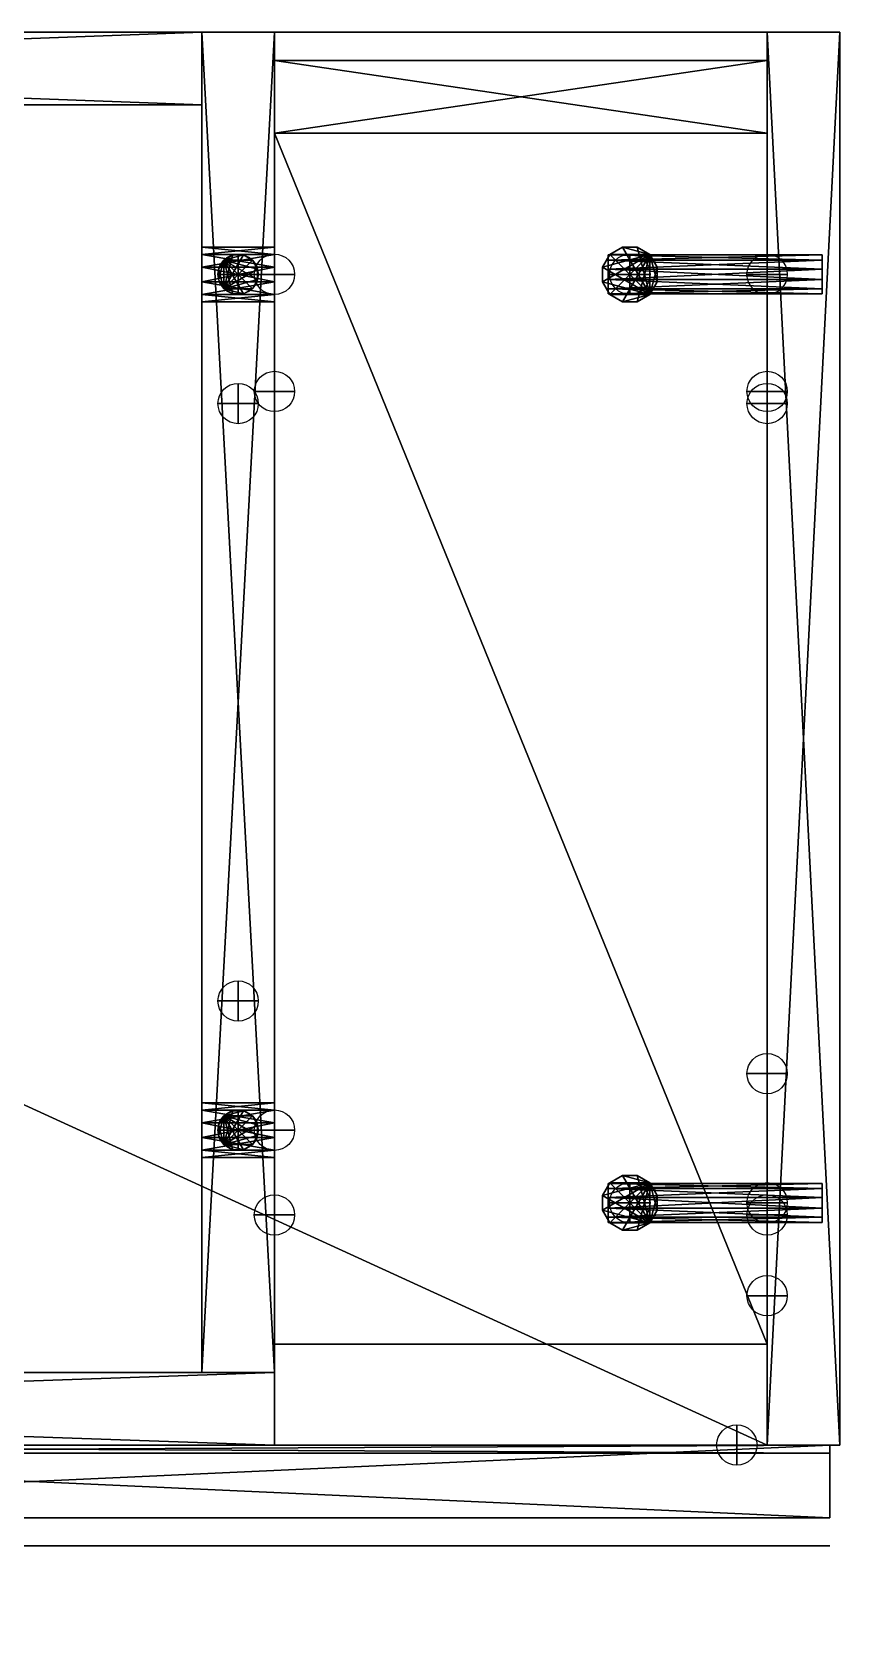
# Model space of a CAD drawing. Header units: centimetres. Extents: x 0 to 80, y -39.8 to 0.
# Drawn here: x 60 to 80, y -39.85 to 0 of the extents above; entities that cross this region are included whole.
import ezdxf

# ---------------------------------------------------------------- set-up
doc = ezdxf.new("R2010")
doc.units = ezdxf.units.CM
doc.header["$MEASUREMENT"] = 0
for name, color, linetype in [('CAB_DOOR_OPENING_SYM', 7, 'Continuous'), ('CAB_DOORS', 31, 'Continuous'), ('CONNCIRCLE', 7, 'Continuous'), ('CONNECTORS', 7, 'Continuous'), ('HANDLES_AND_KNOBS', 253, 'Continuous'), ('HITBOX', 7, 'Continuous'), ('MINIFKS', 6, 'Continuous'), ('PANELS_SIDE', 40, 'Continuous'), ('PANELS_WALL', 6, 'Continuous'), ('SHELVES', 32, 'Continuous')]:
    doc.layers.add(name, color=color, linetype=linetype)

# ---------------------------------------------------------------- blocks, each defined once
blk = doc.blocks.new('KA--RDUZ_____0395X0895$1')
at = {"layer": 'CAB_DOORS'}
mesh = blk.add_polyface(dxfattribs=at)
corners = [(-19.75, -1.8), (-19.75, -1.8, 89.5), (-19.75, 0), (-19.75, 0, 89.5), (19.75, -1.8, 89.5), (19.75, 0, 89.5), (19.75, -1.8), (19.75, 0)]
mesh.append_faces([[corners[k] for k in face] for face in [(2, 1, 3), (3, 4, 5), (5, 6, 7), (7, 0, 2), (1, 6, 4), (5, 2, 3)]], dxfattribs={"vtx0": -1})
mesh.append_faces([[corners[k] for k in face] for face in [(0, 1, 2), (1, 4, 3), (4, 6, 5), (6, 0, 7), (0, 6, 1), (7, 2, 5)]], dxfattribs={"vtx1": -1})
at = {"layer": 'HITBOX'}
mesh = blk.add_polyface(dxfattribs=at)
corners = [(-19.75, -0.2), (-19.75, -0.2, 89.5), (-19.75, 0), (-19.75, 0, 89.5), (19.75, -0.2, 89.5), (19.75, 0, 89.5), (19.75, -0.2), (19.75, 0)]
mesh.append_faces([[corners[k] for k in face] for face in [(2, 1, 3), (3, 4, 5), (5, 6, 7), (7, 0, 2), (1, 6, 4), (5, 2, 3)]], dxfattribs={"vtx0": -1})
mesh.append_faces([[corners[k] for k in face] for face in [(0, 1, 2), (1, 4, 3), (4, 6, 5), (6, 0, 7), (0, 6, 1), (7, 2, 5)]], dxfattribs={"vtx1": -1})
blk = doc.blocks.new('HANDLES_AND_KNOBS_KULP1')
mesh = blk.add_polyface()
corners = [(-0.35, -3.85), (-0.35, -3.15), (0.35, -3.15), (0.35, -3.85), (-0.35, -3.85, 3.35), (-0.35, -3.15, 2.65), (0.35, -3.15, 2.65), (0.35, -3.85, 3.35)]
mesh.append_faces([[corners[k] for k in face] for face in [(0, 1, 2, 3), (4, 5, 6, 7), (0, 1, 5, 4), (1, 2, 6, 5), (2, 3, 7, 6), (3, 0, 4, 7)]])
at = {"layer": 'HANDLES_AND_KNOBS'}
mesh = blk.add_polyface(dxfattribs=at)
corners = [(-0.35, 3.85), (-0.35, 3.15), (0.35, 3.15), (0.35, 3.85), (-0.35, 3.85, 3.35), (-0.35, 3.15, 2.65), (0.35, 3.15, 2.65), (0.35, 3.85, 3.35)]
mesh.append_faces([[corners[k] for k in face] for face in [(0, 1, 2, 3), (4, 5, 6, 7), (0, 1, 5, 4), (1, 2, 6, 5), (2, 3, 7, 6), (3, 0, 4, 7)]])
mesh = blk.add_polyface(dxfattribs=at)
corners = [(-0.35, -3.15, 2.65), (-0.35, 3.15, 2.65), (0.35, 3.15, 2.65), (0.35, -3.15, 2.65), (-0.35, -3.85, 3.35), (-0.35, 3.85, 3.35), (0.35, 3.85, 3.35), (0.35, -3.85, 3.35)]
mesh.append_faces([[corners[k] for k in face] for face in [(0, 1, 2, 3), (4, 5, 6, 7), (0, 1, 5, 4), (1, 2, 6, 5), (2, 3, 7, 6), (3, 0, 4, 7)]])
blk = doc.blocks.new('KAGDRDUZ_____0395X0895$1')
at = {"layer": 'CAB_DOOR_OPENING_SYM'}
for p, q in [((-19.75, -2.5), (19.75, -2.5, 44.75)), ((19.75, -2.5, 44.75), (-19.75, -2.5, 89.5))]:
    blk.add_line(p, q, dxfattribs=at)
at = {"layer": 'CAB_DOORS', "color": 0}
blk.add_blockref('KA--RDUZ_____0395X0895$1', (0, 0), dxfattribs=at)
at = {"layer": 'HANDLES_AND_KNOBS', "extrusion": (0, -1, 6.12303e-17)}
blk.add_blockref('HANDLES_AND_KNOBS_KULP1', (16.4, 6.85, 1.5), dxfattribs=at)
blk = doc.blocks.new('hinge_cup')
for centre in [(-0.496, 1.765), (-0.496, -2.049)]:
    blk.add_circle(centre, 0.15)
blk = doc.blocks.new('CONN_dwg-connectors-hinge_cup.dwg_3.141593_0.0000001.0000000.0000001.0000000.0000000.0000000.0000001.0000000.000000')
at = {"layer": 'CONNCIRCLE'}
blk.add_circle((0, 0), 0.5, dxfattribs=at)
at = {"layer": 'CONNCIRCLE', "extrusion": (1, 0, 0)}
blk.add_circle((0, 0), 0.5, dxfattribs=at)
at = {"layer": 'CONNCIRCLE', "extrusion": (0, 1, 0)}
blk.add_circle((0, 0), 0.5, dxfattribs=at)
at = {"layer": 'CAB_DOORS', "extrusion": (0, 1, 0), "rotation": 180.0000000000119}
blk.add_blockref('hinge_cup', (0, 0), dxfattribs=at)
mesh = blk.add_polyface()
corners = [(0, 0, 0.0001), (0, 0), (0, 0.0001, 0.0001), (0, 0.0001), (0.0001, 0, 0.0001), (0.0001, 0), (0.0001, 0.0001, 0.0001), (0.0001, 0.0001)]
mesh.append_faces([[corners[k] for k in face] for face in [(0, 0, 0, 0), (0, 0, 0, 0), (0, 0, 0, 0), (0, 0, 0, 0), (0, 0, 0, 0), (0, 0, 0, 0), (0, 0, 0, 0), (0, 0, 0, 0), (0, 0, 0, 0), (0, 0, 0, 0), (0, 0, 0, 0), (0, 0, 0, 0)]], dxfattribs={"vtx3": -1})
blk = doc.blocks.new('CONN_dwg-connectors-hinge_base.dwg_3.141593_-1.0000000.0000000.0000001.0000000.0000000.0000000.0000001.0000000.000000')
at = {"layer": 'CONNCIRCLE'}
blk.add_circle((0, 0), 0.5, dxfattribs=at)
at = {"layer": 'CONNCIRCLE', "extrusion": (1, 0, 0)}
blk.add_circle((0, 0), 0.5, dxfattribs=at)
at = {"layer": 'CONNCIRCLE', "extrusion": (0, 1, 0)}
blk.add_circle((0, 0), 0.5, dxfattribs=at)
mesh = blk.add_polyface()
corners = [(0, 0, 0.0001), (0, 0), (0, 0.0001, 0.0001), (0, 0.0001), (0.0001, 0, 0.0001), (0.0001, 0), (0.0001, 0.0001, 0.0001), (0.0001, 0.0001)]
mesh.append_faces([[corners[k] for k in face] for face in [(0, 0, 0, 0), (0, 0, 0, 0), (0, 0, 0, 0), (0, 0, 0, 0), (0, 0, 0, 0), (0, 0, 0, 0), (0, 0, 0, 0), (0, 0, 0, 0), (0, 0, 0, 0), (0, 0, 0, 0), (0, 0, 0, 0), (0, 0, 0, 0)]], dxfattribs={"vtx3": -1})
blk = doc.blocks.new('WFAN80(SB)90H_TOP_PANEL$2')
at = {"layer": 'SHELVES'}
mesh = blk.add_polyface(dxfattribs=at)
corners = [(0, -35), (0, -35, 1.8), (0, 0), (0, 0, 1.8), (76.4, 0), (76.4, 0, 1.8), (76.4, -35), (76.4, -35, 1.8)]
mesh.append_faces([[corners[k] for k in face] for face in [(2, 1, 3, 2), (4, 3, 5, 4), (6, 5, 7, 6), (0, 7, 1, 0), (2, 6, 0, 2)]], dxfattribs={"vtx0": -1})
mesh.append_faces([[corners[k] for k in face] for face in [(1, 7, 3, 1)]], dxfattribs={"vtx1": -1, "vtx3": -1})
mesh.append_faces([[corners[k] for k in face] for face in [(2, 0, 1, 2), (4, 2, 3, 4), (6, 4, 5, 6), (0, 6, 7, 0), (2, 4, 6, 2), (7, 5, 3, 7)]], dxfattribs={"vtx2": -1, "vtx3": -1})
blk = doc.blocks.new('WFAN80(SB)90H_BOTTOM_PANEL$3')
at = {"layer": 'SHELVES'}
mesh = blk.add_polyface(dxfattribs=at)
corners = [(0, -35), (0, -35, 1.8), (0, 0), (0, 0, 1.8), (76.4, 0), (76.4, 0, 1.8), (76.4, -35), (76.4, -35, 1.8)]
mesh.append_faces([[corners[k] for k in face] for face in [(2, 1, 3, 2), (4, 3, 5, 4), (6, 5, 7, 6), (0, 7, 1, 0), (2, 6, 0, 2)]], dxfattribs={"vtx0": -1})
mesh.append_faces([[corners[k] for k in face] for face in [(1, 7, 3, 1)]], dxfattribs={"vtx1": -1, "vtx3": -1})
mesh.append_faces([[corners[k] for k in face] for face in [(2, 0, 1, 2), (4, 2, 3, 4), (6, 4, 5, 6), (0, 6, 7, 0), (2, 4, 6, 2), (7, 5, 3, 7)]], dxfattribs={"vtx2": -1, "vtx3": -1})
blk = doc.blocks.new('WFAN80(SB)90H_FALSEFRONT$2')
at = {"layer": 'PANELS_WALL'}
mesh = blk.add_polyface(dxfattribs=at)
corners = [(0, 0), (0, -1.8), (0, 0, 86.4), (0, -1.8, 86.4), (52, 0, 86.4), (52, -1.8, 86.4), (52, 0), (52, -1.8)]
mesh.append_faces([[corners[k] for k in face] for face in [(2, 1, 3, 2), (4, 3, 5, 4), (6, 5, 7, 6), (0, 7, 1, 0), (2, 6, 0, 2)]], dxfattribs={"vtx0": -1})
mesh.append_faces([[corners[k] for k in face] for face in [(1, 7, 3, 1)]], dxfattribs={"vtx1": -1, "vtx3": -1})
mesh.append_faces([[corners[k] for k in face] for face in [(2, 0, 1, 2), (4, 2, 3, 4), (6, 4, 5, 6), (0, 6, 7, 0), (2, 4, 6, 2), (7, 5, 3, 7)]], dxfattribs={"vtx2": -1, "vtx3": -1})
blk = doc.blocks.new('WFAN80(SB)90H_DIVIDER$1')
at = {"layer": 'PANELS_SIDE'}
mesh = blk.add_polyface(dxfattribs=at)
corners = [(0, 0), (1.8, 0), (0, 0, 86.4), (1.8, 0, 86.4), (0, -33.2, 86.4), (1.8, -33.2, 86.4), (0, -33.2), (1.8, -33.2)]
mesh.append_faces([[corners[k] for k in face] for face in [(3, 7, 1, 3)]], dxfattribs={"vtx0": -1})
mesh.append_faces([[corners[k] for k in face] for face in [(3, 1, 2, 3), (5, 3, 4, 5), (7, 5, 6, 7), (1, 7, 0, 1), (0, 6, 2, 0)]], dxfattribs={"vtx1": -1, "vtx3": -1})
mesh.append_faces([[corners[k] for k in face] for face in [(1, 0, 2, 1), (3, 2, 4, 3), (5, 4, 6, 5), (7, 6, 0, 7), (6, 4, 2, 6), (3, 5, 7, 3)]], dxfattribs={"vtx2": -1, "vtx3": -1})
blk = doc.blocks.new('Mnfks_ML')
at = {"layer": 'MINIFKS'}
mesh = blk.add_polyface(dxfattribs=at)
corners = [(0.129, -0.483, 1.36), (0.129, -0.483, -3.94), (0.354, -0.354, 1.36), (0.354, -0.354, -3.94), (0.483, -0.129, 1.36), (0.483, -0.129, -3.94), (0.483, 0.129, 1.36), (0.483, 0.129, -3.94), (0.354, 0.354, 1.36), (0.354, 0.354, -3.94), (0.129, 0.483, 1.36), (0.129, 0.483, -3.94), (-0.129, 0.483, 1.36), (-0.129, 0.483, -3.94), (-0.354, 0.354, 1.36), (-0.354, 0.354, -3.94), (-0.483, 0.129, 1.36), (-0.483, 0.129, -3.94), (-0.483, -0.129, 1.36), (-0.483, -0.129, -3.94), (-0.354, -0.354, 1.36), (-0.354, -0.354, -3.94), (-0.129, -0.483, 1.36), (-0.129, -0.483, -3.94)]
mesh.append_faces([[corners[k] for k in face] for face in [(2, 1, 3, 2), (4, 3, 5, 4), (6, 5, 7, 6), (8, 7, 9, 8), (10, 9, 11, 10), (12, 11, 13, 12), (14, 13, 15, 14), (16, 15, 17, 16), (18, 17, 19, 18), (20, 19, 21, 20), (22, 21, 23, 22), (0, 23, 1, 0), (14, 10, 12, 14)]], dxfattribs={"vtx0": -1})
mesh.append_faces([[corners[k] for k in face] for face in [(14, 0, 2, 14), (14, 2, 4, 14), (14, 4, 6, 14), (14, 6, 8, 14), (14, 8, 10, 14), (14, 18, 20, 14), (14, 20, 22, 14), (14, 22, 0, 14)]], dxfattribs={"vtx0": -1, "vtx2": -1})
mesh.append_faces([[corners[k] for k in face] for face in [(3, 1, 15, 3), (5, 3, 15, 5), (7, 5, 15, 7), (9, 7, 15, 9), (11, 9, 15, 11), (21, 19, 15, 21), (23, 21, 15, 23), (1, 23, 15, 1)]], dxfattribs={"vtx1": -1, "vtx2": -1, "vtx3": -1})
mesh.append_faces([[corners[k] for k in face] for face in [(13, 11, 15, 13)]], dxfattribs={"vtx1": -1, "vtx3": -1})
mesh.append_faces([[corners[k] for k in face] for face in [(2, 0, 1, 2), (4, 2, 3, 4), (6, 4, 5, 6), (8, 6, 7, 8), (10, 8, 9, 10), (12, 10, 11, 12), (14, 12, 13, 14), (16, 14, 15, 16), (18, 16, 17, 18), (20, 18, 19, 20), (22, 20, 21, 22), (0, 22, 23, 0), (14, 16, 18, 14), (19, 17, 15, 19)]], dxfattribs={"vtx2": -1, "vtx3": -1})
blk = doc.blocks.new('CONN_dwg-nwconnector-Mnfks_ML.dwg_0.000000_0.0000000.0000001.0000001.0000000.0000000.0000000.0000001.0000000.000000')
at = {"layer": 'CONNCIRCLE'}
blk.add_circle((0, 0), 0.5, dxfattribs=at)
at = {"layer": 'CONNCIRCLE', "extrusion": (1, 0, 0)}
blk.add_circle((0, 0), 0.5, dxfattribs=at)
at = {"layer": 'CONNCIRCLE', "extrusion": (0, 1, 0)}
blk.add_circle((0, 0), 0.5, dxfattribs=at)
at = {"layer": 'PANELS_SIDE'}
blk.add_blockref('Mnfks_ML', (0, 0), dxfattribs=at)
mesh = blk.add_polyface()
corners = [(0, 0, 0.0001), (0, 0), (0, 0.0001, 0.0001), (0, 0.0001), (0.0001, 0, 0.0001), (0.0001, 0), (0.0001, 0.0001, 0.0001), (0.0001, 0.0001)]
mesh.append_faces([[corners[k] for k in face] for face in [(0, 0, 0, 0), (0, 0, 0, 0), (0, 0, 0, 0), (0, 0, 0, 0), (0, 0, 0, 0), (0, 0, 0, 0), (0, 0, 0, 0), (0, 0, 0, 0), (0, 0, 0, 0), (0, 0, 0, 0), (0, 0, 0, 0), (0, 0, 0, 0)]], dxfattribs={"vtx3": -1})
blk = doc.blocks.new('Mnfks_VIDA')
at = {"layer": 'MINIFKS'}
mesh = blk.add_polyface(dxfattribs=at)
corners = [(0.181, -0.676), (0.181, -0.676, -1.8), (0.495, -0.495), (0.495, -0.495, -1.8), (0.676, -0.181), (0.676, -0.181, -1.8), (0.676, 0.181), (0.676, 0.181, -1.8), (0.495, 0.495), (0.495, 0.495, -1.8), (0.181, 0.676), (0.181, 0.676, -1.8), (-0.181, 0.676), (-0.181, 0.676, -1.8), (-0.495, 0.495), (-0.495, 0.495, -1.8), (-0.676, 0.181), (-0.676, 0.181, -1.8), (-0.676, -0.181), (-0.676, -0.181, -1.8), (-0.495, -0.495), (-0.495, -0.495, -1.8), (-0.181, -0.676), (-0.181, -0.676, -1.8)]
mesh.append_faces([[corners[k] for k in face] for face in [(2, 1, 3, 2), (4, 3, 5, 4), (6, 5, 7, 6), (8, 7, 9, 8), (10, 9, 11, 10), (12, 11, 13, 12), (14, 13, 15, 14), (16, 15, 17, 16), (18, 17, 19, 18), (20, 19, 21, 20), (22, 21, 23, 22), (0, 23, 1, 0), (8, 4, 6, 8)]], dxfattribs={"vtx0": -1})
mesh.append_faces([[corners[k] for k in face] for face in [(8, 0, 2, 8), (8, 2, 4, 8), (8, 12, 14, 8), (8, 14, 16, 8), (8, 16, 18, 8), (8, 18, 20, 8), (8, 20, 22, 8), (8, 22, 0, 8)]], dxfattribs={"vtx0": -1, "vtx2": -1})
mesh.append_faces([[corners[k] for k in face] for face in [(3, 1, 9, 3), (5, 3, 9, 5), (15, 13, 9, 15), (17, 15, 9, 17), (19, 17, 9, 19), (21, 19, 9, 21), (23, 21, 9, 23), (1, 23, 9, 1)]], dxfattribs={"vtx1": -1, "vtx2": -1, "vtx3": -1})
mesh.append_faces([[corners[k] for k in face] for face in [(7, 5, 9, 7)]], dxfattribs={"vtx1": -1, "vtx3": -1})
mesh.append_faces([[corners[k] for k in face] for face in [(2, 0, 1, 2), (4, 2, 3, 4), (6, 4, 5, 6), (8, 6, 7, 8), (10, 8, 9, 10), (12, 10, 11, 12), (14, 12, 13, 14), (16, 14, 15, 16), (18, 16, 17, 18), (20, 18, 19, 20), (22, 20, 21, 22), (0, 22, 23, 0), (8, 10, 12, 8), (13, 11, 9, 13)]], dxfattribs={"vtx2": -1, "vtx3": -1})
blk = doc.blocks.new('CONN_dwg-nwconnector-Mnfks_VIDA.dwg_0.000000_0.0000000.0000001.0000000.0000000.0000001.0000000.000000-1.0000000.000000')
at = {"layer": 'CONNCIRCLE'}
blk.add_circle((0, 0), 0.5, dxfattribs=at)
at = {"layer": 'CONNCIRCLE', "extrusion": (1, 0, 0)}
blk.add_circle((0, 0), 0.5, dxfattribs=at)
at = {"layer": 'CONNCIRCLE', "extrusion": (0, 1, 0)}
blk.add_circle((0, 0), 0.5, dxfattribs=at)
at = {"layer": 'PANELS_SIDE', "extrusion": (1, 0, 0), "rotation": 90}
blk.add_blockref('Mnfks_VIDA', (0, 0), dxfattribs=at)
mesh = blk.add_polyface()
corners = [(0, 0, 0.0001), (0, 0), (0, 0.0001, 0.0001), (0, 0.0001), (0.0001, 0, 0.0001), (0.0001, 0), (0.0001, 0.0001, 0.0001), (0.0001, 0.0001)]
mesh.append_faces([[corners[k] for k in face] for face in [(0, 0, 0, 0), (0, 0, 0, 0), (0, 0, 0, 0), (0, 0, 0, 0), (0, 0, 0, 0), (0, 0, 0, 0), (0, 0, 0, 0), (0, 0, 0, 0), (0, 0, 0, 0), (0, 0, 0, 0), (0, 0, 0, 0), (0, 0, 0, 0)]], dxfattribs={"vtx3": -1})
blk = doc.blocks.new('CONN_dwg-nwconnector-Kavela.dwg_0.000000_0.0000000.0000001.0000001.0000000.0000000.0000000.0000001.0000000.000000')
at = {"layer": 'CONNCIRCLE'}
blk.add_circle((0, 0), 0.5, dxfattribs=at)
at = {"layer": 'CONNCIRCLE', "extrusion": (1, 0, 0)}
blk.add_circle((0, 0), 0.5, dxfattribs=at)
at = {"layer": 'CONNCIRCLE', "extrusion": (0, 1, 0)}
blk.add_circle((0, 0), 0.5, dxfattribs=at)
mesh = blk.add_polyface()
corners = [(0, 0, 0.0001), (0, 0), (0, 0.0001, 0.0001), (0, 0.0001), (0.0001, 0, 0.0001), (0.0001, 0), (0.0001, 0.0001, 0.0001), (0.0001, 0.0001)]
mesh.append_faces([[corners[k] for k in face] for face in [(0, 0, 0, 0), (0, 0, 0, 0), (0, 0, 0, 0), (0, 0, 0, 0), (0, 0, 0, 0), (0, 0, 0, 0), (0, 0, 0, 0), (0, 0, 0, 0), (0, 0, 0, 0), (0, 0, 0, 0), (0, 0, 0, 0), (0, 0, 0, 0)]], dxfattribs={"vtx3": -1})
blk = doc.blocks.new('CONN_dwg-nwconnector-Mnfks_ML.dwg_0.000000_0.0000000.0000001.0000001.0000000.0000000.0000000.000000-1.000000-0.000000')
at = {"layer": 'CONNCIRCLE'}
blk.add_circle((0, 0), 0.5, dxfattribs=at)
at = {"layer": 'CONNCIRCLE', "extrusion": (1, 0, 0)}
blk.add_circle((0, 0), 0.5, dxfattribs=at)
at = {"layer": 'CONNCIRCLE', "extrusion": (0, 1, 0)}
blk.add_circle((0, 0), 0.5, dxfattribs=at)
at = {"layer": 'PANELS_SIDE', "extrusion": (0, 1.13057e-16, -1), "rotation": 180}
blk.add_blockref('Mnfks_ML', (0, 0), dxfattribs=at)
mesh = blk.add_polyface()
corners = [(0, 0, 0.0001), (0, 0), (0, 0.0001, 0.0001), (0, 0.0001), (0.0001, 0, 0.0001), (0.0001, 0), (0.0001, 0.0001, 0.0001), (0.0001, 0.0001)]
mesh.append_faces([[corners[k] for k in face] for face in [(0, 0, 0, 0), (0, 0, 0, 0), (0, 0, 0, 0), (0, 0, 0, 0), (0, 0, 0, 0), (0, 0, 0, 0), (0, 0, 0, 0), (0, 0, 0, 0), (0, 0, 0, 0), (0, 0, 0, 0), (0, 0, 0, 0), (0, 0, 0, 0)]], dxfattribs={"vtx3": -1})
blk = doc.blocks.new('CONN_dwg-nwconnector-Mnfks_VIDA.dwg_0.000000_0.0000000.0000001.0000000.0000000.000000-1.0000000.0000001.0000000.000000')
at = {"layer": 'CONNCIRCLE'}
blk.add_circle((0, 0), 0.5, dxfattribs=at)
at = {"layer": 'CONNCIRCLE', "extrusion": (1, 0, 0)}
blk.add_circle((0, 0), 0.5, dxfattribs=at)
at = {"layer": 'CONNCIRCLE', "extrusion": (0, 1, 0)}
blk.add_circle((0, 0), 0.5, dxfattribs=at)
at = {"layer": 'PANELS_SIDE', "extrusion": (1, 0, 0), "rotation": 270}
blk.add_blockref('Mnfks_VIDA', (0, 0), dxfattribs=at)
mesh = blk.add_polyface()
corners = [(0, 0, 0.0001), (0, 0), (0, 0.0001, 0.0001), (0, 0.0001), (0.0001, 0, 0.0001), (0.0001, 0), (0.0001, 0.0001, 0.0001), (0.0001, 0.0001)]
mesh.append_faces([[corners[k] for k in face] for face in [(0, 0, 0, 0), (0, 0, 0, 0), (0, 0, 0, 0), (0, 0, 0, 0), (0, 0, 0, 0), (0, 0, 0, 0), (0, 0, 0, 0), (0, 0, 0, 0), (0, 0, 0, 0), (0, 0, 0, 0), (0, 0, 0, 0), (0, 0, 0, 0)]], dxfattribs={"vtx3": -1})
blk = doc.blocks.new('CONN_dwg-nwconnector-Kavela.dwg_0.000000_0.0000000.0000001.0000001.0000000.0000000.0000000.000000-1.000000-0.000000')
at = {"layer": 'CONNCIRCLE'}
blk.add_circle((0, 0), 0.5, dxfattribs=at)
at = {"layer": 'CONNCIRCLE', "extrusion": (1, 0, 0)}
blk.add_circle((0, 0), 0.5, dxfattribs=at)
at = {"layer": 'CONNCIRCLE', "extrusion": (0, 1, 0)}
blk.add_circle((0, 0), 0.5, dxfattribs=at)
mesh = blk.add_polyface()
corners = [(0, 0, 0.0001), (0, 0), (0, 0.0001, 0.0001), (0, 0.0001), (0.0001, 0, 0.0001), (0.0001, 0), (0.0001, 0.0001, 0.0001), (0.0001, 0.0001)]
mesh.append_faces([[corners[k] for k in face] for face in [(0, 0, 0, 0), (0, 0, 0, 0), (0, 0, 0, 0), (0, 0, 0, 0), (0, 0, 0, 0), (0, 0, 0, 0), (0, 0, 0, 0), (0, 0, 0, 0), (0, 0, 0, 0), (0, 0, 0, 0), (0, 0, 0, 0), (0, 0, 0, 0)]], dxfattribs={"vtx3": -1})
blk = doc.blocks.new('WFAN80(SB)90H_BACKPANEL$1')
at = {"layer": 'PANELS_WALL'}
mesh = blk.add_polyface(dxfattribs=at)
corners = [(0, 0), (0, -1.8), (0, 0, 86.4), (0, -1.8, 86.4), (12.2, 0, 86.4), (12.2, -1.8, 86.4), (12.2, 0), (12.2, -1.8)]
mesh.append_faces([[corners[k] for k in face] for face in [(2, 1, 3, 2), (4, 3, 5, 4), (6, 5, 7, 6), (0, 7, 1, 0), (2, 6, 0, 2)]], dxfattribs={"vtx0": -1})
mesh.append_faces([[corners[k] for k in face] for face in [(1, 7, 3, 1)]], dxfattribs={"vtx1": -1, "vtx3": -1})
mesh.append_faces([[corners[k] for k in face] for face in [(2, 0, 1, 2), (4, 2, 3, 4), (6, 4, 5, 6), (0, 6, 7, 0), (2, 4, 6, 2), (7, 5, 3, 7)]], dxfattribs={"vtx2": -1, "vtx3": -1})
blk = doc.blocks.new('WFAN80(SB)90H_ADJUSTABLE_SHELF$8')
at = {"layer": 'SHELVES'}
mesh = blk.add_polyface(dxfattribs=at)
corners = [(0, -30), (0, -30, 1.8), (0, 0), (0, 0, 1.8), (12.2, 0), (12.2, 0, 1.8), (12.2, -30), (12.2, -30, 1.8)]
mesh.append_faces([[corners[k] for k in face] for face in [(2, 1, 3, 2), (4, 3, 5, 4), (6, 5, 7, 6), (0, 7, 1, 0), (2, 6, 0, 2)]], dxfattribs={"vtx0": -1})
mesh.append_faces([[corners[k] for k in face] for face in [(1, 7, 3, 1)]], dxfattribs={"vtx1": -1, "vtx3": -1})
mesh.append_faces([[corners[k] for k in face] for face in [(2, 0, 1, 2), (4, 2, 3, 4), (6, 4, 5, 6), (0, 6, 7, 0), (2, 4, 6, 2), (7, 5, 3, 7)]], dxfattribs={"vtx2": -1, "vtx3": -1})
blk = doc.blocks.new('CONN_dwg-nwconnector-HrafD.dwg_0.000000_0.0000000.0000001.0000000.0000000.000000-1.0000000.000000-1.0000000.000000')
at = {"layer": 'CONNCIRCLE'}
blk.add_circle((0, 0), 0.5, dxfattribs=at)
at = {"layer": 'CONNCIRCLE', "extrusion": (1, 0, 0)}
blk.add_circle((0, 0), 0.5, dxfattribs=at)
at = {"layer": 'CONNCIRCLE', "extrusion": (0, 1, 0)}
blk.add_circle((0, 0), 0.5, dxfattribs=at)
mesh = blk.add_polyface()
corners = [(0, 0, 0.0001), (0, 0), (0, 0.0001, 0.0001), (0, 0.0001), (0.0001, 0, 0.0001), (0.0001, 0), (0.0001, 0.0001, 0.0001), (0.0001, 0.0001)]
mesh.append_faces([[corners[k] for k in face] for face in [(0, 0, 0, 0), (0, 0, 0, 0), (0, 0, 0, 0), (0, 0, 0, 0), (0, 0, 0, 0), (0, 0, 0, 0), (0, 0, 0, 0), (0, 0, 0, 0), (0, 0, 0, 0), (0, 0, 0, 0), (0, 0, 0, 0), (0, 0, 0, 0)]], dxfattribs={"vtx3": -1})
blk = doc.blocks.new('WFAN80(SB)90H_ADJUSTABLE_SHELF$12')
at = {"layer": 'SHELVES'}
mesh = blk.add_polyface(dxfattribs=at)
corners = [(0, -30), (0, -30, 1.8), (0, 0), (0, 0, 1.8), (12.2, 0), (12.2, 0, 1.8), (12.2, -30), (12.2, -30, 1.8)]
mesh.append_faces([[corners[k] for k in face] for face in [(2, 1, 3, 2), (4, 3, 5, 4), (6, 5, 7, 6), (0, 7, 1, 0), (2, 6, 0, 2)]], dxfattribs={"vtx0": -1})
mesh.append_faces([[corners[k] for k in face] for face in [(1, 7, 3, 1)]], dxfattribs={"vtx1": -1, "vtx3": -1})
mesh.append_faces([[corners[k] for k in face] for face in [(2, 0, 1, 2), (4, 2, 3, 4), (6, 4, 5, 6), (0, 6, 7, 0), (2, 4, 6, 2), (7, 5, 3, 7)]], dxfattribs={"vtx2": -1, "vtx3": -1})
blk = doc.blocks.new('WFAN80(SB)90H_ADJUSTABLE_SHELF$7')
at = {"layer": 'SHELVES'}
mesh = blk.add_polyface(dxfattribs=at)
corners = [(0, -30), (0, -30, 1.8), (0, 0), (0, 0, 1.8), (12.2, 0), (12.2, 0, 1.8), (12.2, -30), (12.2, -30, 1.8)]
mesh.append_faces([[corners[k] for k in face] for face in [(2, 1, 3, 2), (4, 3, 5, 4), (6, 5, 7, 6), (0, 7, 1, 0), (2, 6, 0, 2)]], dxfattribs={"vtx0": -1})
mesh.append_faces([[corners[k] for k in face] for face in [(1, 7, 3, 1)]], dxfattribs={"vtx1": -1, "vtx3": -1})
mesh.append_faces([[corners[k] for k in face] for face in [(2, 0, 1, 2), (4, 2, 3, 4), (6, 4, 5, 6), (0, 6, 7, 0), (2, 4, 6, 2), (7, 5, 3, 7)]], dxfattribs={"vtx2": -1, "vtx3": -1})
blk = doc.blocks.new('WFAN80(SB)90H_RIGHT_PANEL$2')
at = {"layer": 'PANELS_SIDE'}
mesh = blk.add_polyface(dxfattribs=at)
corners = [(0, 0), (1.8, 0), (0, 0, 90), (1.8, 0, 90), (0, -35, 90), (1.8, -35, 90), (0, -35), (1.8, -35)]
mesh.append_faces([[corners[k] for k in face] for face in [(3, 7, 1, 3)]], dxfattribs={"vtx0": -1})
mesh.append_faces([[corners[k] for k in face] for face in [(3, 1, 2, 3), (5, 3, 4, 5), (7, 5, 6, 7), (1, 7, 0, 1), (0, 6, 2, 0)]], dxfattribs={"vtx1": -1, "vtx3": -1})
mesh.append_faces([[corners[k] for k in face] for face in [(1, 0, 2, 1), (3, 2, 4, 3), (5, 4, 6, 5), (7, 6, 0, 7), (6, 4, 2, 6), (3, 5, 7, 3)]], dxfattribs={"vtx2": -1, "vtx3": -1})
blk = doc.blocks.new('CONN_dwg-nwconnector-Mnfks_ML.dwg_0.000000_0.0000000.0000001.0000000.0000000.000000-1.0000000.0000001.0000000.000000')
at = {"layer": 'CONNCIRCLE'}
blk.add_circle((0, 0), 0.5, dxfattribs=at)
at = {"layer": 'CONNCIRCLE', "extrusion": (1, 0, 0)}
blk.add_circle((0, 0), 0.5, dxfattribs=at)
at = {"layer": 'CONNCIRCLE', "extrusion": (0, 1, 0)}
blk.add_circle((0, 0), 0.5, dxfattribs=at)
at = {"layer": 'PANELS_SIDE', "extrusion": (1, 0, 0), "rotation": 270}
blk.add_blockref('Mnfks_ML', (0, 0), dxfattribs=at)
mesh = blk.add_polyface()
corners = [(0, 0, 0.0001), (0, 0), (0, 0.0001, 0.0001), (0, 0.0001), (0.0001, 0, 0.0001), (0.0001, 0), (0.0001, 0.0001, 0.0001), (0.0001, 0.0001)]
mesh.append_faces([[corners[k] for k in face] for face in [(0, 0, 0, 0), (0, 0, 0, 0), (0, 0, 0, 0), (0, 0, 0, 0), (0, 0, 0, 0), (0, 0, 0, 0), (0, 0, 0, 0), (0, 0, 0, 0), (0, 0, 0, 0), (0, 0, 0, 0), (0, 0, 0, 0), (0, 0, 0, 0)]], dxfattribs={"vtx3": -1})
blk = doc.blocks.new('CONN_dwg-nwconnector-Mnfks_VIDA.dwg_0.000000_0.0000000.0000001.0000001.0000000.0000000.0000000.000000-1.0000000.000000')
at = {"layer": 'CONNCIRCLE'}
blk.add_circle((0, 0), 0.5, dxfattribs=at)
at = {"layer": 'CONNCIRCLE', "extrusion": (1, 0, 0)}
blk.add_circle((0, 0), 0.5, dxfattribs=at)
at = {"layer": 'CONNCIRCLE', "extrusion": (0, 1, 0)}
blk.add_circle((0, 0), 0.5, dxfattribs=at)
at = {"layer": 'PANELS_SIDE', "extrusion": (0, 0, -1), "rotation": 180}
blk.add_blockref('Mnfks_VIDA', (0, 0), dxfattribs=at)
mesh = blk.add_polyface()
corners = [(0, 0, 0.0001), (0, 0), (0, 0.0001, 0.0001), (0, 0.0001), (0.0001, 0, 0.0001), (0.0001, 0), (0.0001, 0.0001, 0.0001), (0.0001, 0.0001)]
mesh.append_faces([[corners[k] for k in face] for face in [(0, 0, 0, 0), (0, 0, 0, 0), (0, 0, 0, 0), (0, 0, 0, 0), (0, 0, 0, 0), (0, 0, 0, 0), (0, 0, 0, 0), (0, 0, 0, 0), (0, 0, 0, 0), (0, 0, 0, 0), (0, 0, 0, 0), (0, 0, 0, 0)]], dxfattribs={"vtx3": -1})
blk = doc.blocks.new('CONN_dwg-nwconnector-Kavela.dwg_0.000000_0.0000000.0000001.0000000.0000000.000000-1.0000000.0000001.0000000.000000')
at = {"layer": 'CONNCIRCLE'}
blk.add_circle((0, 0), 0.5, dxfattribs=at)
at = {"layer": 'CONNCIRCLE', "extrusion": (1, 0, 0)}
blk.add_circle((0, 0), 0.5, dxfattribs=at)
at = {"layer": 'CONNCIRCLE', "extrusion": (0, 1, 0)}
blk.add_circle((0, 0), 0.5, dxfattribs=at)
mesh = blk.add_polyface()
corners = [(0, 0, 0.0001), (0, 0), (0, 0.0001, 0.0001), (0, 0.0001), (0.0001, 0, 0.0001), (0.0001, 0), (0.0001, 0.0001, 0.0001), (0.0001, 0.0001)]
mesh.append_faces([[corners[k] for k in face] for face in [(0, 0, 0, 0), (0, 0, 0, 0), (0, 0, 0, 0), (0, 0, 0, 0), (0, 0, 0, 0), (0, 0, 0, 0), (0, 0, 0, 0), (0, 0, 0, 0), (0, 0, 0, 0), (0, 0, 0, 0), (0, 0, 0, 0), (0, 0, 0, 0)]], dxfattribs={"vtx3": -1})
blk = doc.blocks.new('CONN_dwg-nwconnector-Mnfks_ML.dwg_0.000000_0.0000000.0000001.0000000.0000000.0000001.0000000.000000-1.0000000.000000')
at = {"layer": 'CONNCIRCLE'}
blk.add_circle((0, 0), 0.5, dxfattribs=at)
at = {"layer": 'CONNCIRCLE', "extrusion": (1, 0, 0)}
blk.add_circle((0, 0), 0.5, dxfattribs=at)
at = {"layer": 'CONNCIRCLE', "extrusion": (0, 1, 0)}
blk.add_circle((0, 0), 0.5, dxfattribs=at)
at = {"layer": 'PANELS_SIDE', "extrusion": (1, 0, 0), "rotation": 90}
blk.add_blockref('Mnfks_ML', (0, 0), dxfattribs=at)
mesh = blk.add_polyface()
corners = [(0, 0, 0.0001), (0, 0), (0, 0.0001, 0.0001), (0, 0.0001), (0.0001, 0, 0.0001), (0.0001, 0), (0.0001, 0.0001, 0.0001), (0.0001, 0.0001)]
mesh.append_faces([[corners[k] for k in face] for face in [(0, 0, 0, 0), (0, 0, 0, 0), (0, 0, 0, 0), (0, 0, 0, 0), (0, 0, 0, 0), (0, 0, 0, 0), (0, 0, 0, 0), (0, 0, 0, 0), (0, 0, 0, 0), (0, 0, 0, 0), (0, 0, 0, 0), (0, 0, 0, 0)]], dxfattribs={"vtx3": -1})
blk = doc.blocks.new('CONN_dwg-nwconnector-Mnfks_VIDA.dwg_0.000000_0.0000000.0000001.0000001.0000000.0000000.0000000.0000001.0000000.000000')
at = {"layer": 'CONNCIRCLE'}
blk.add_circle((0, 0), 0.5, dxfattribs=at)
at = {"layer": 'CONNCIRCLE', "extrusion": (1, 0, 0)}
blk.add_circle((0, 0), 0.5, dxfattribs=at)
at = {"layer": 'CONNCIRCLE', "extrusion": (0, 1, 0)}
blk.add_circle((0, 0), 0.5, dxfattribs=at)
at = {"layer": 'PANELS_SIDE'}
blk.add_blockref('Mnfks_VIDA', (0, 0), dxfattribs=at)
mesh = blk.add_polyface()
corners = [(0, 0, 0.0001), (0, 0), (0, 0.0001, 0.0001), (0, 0.0001), (0.0001, 0, 0.0001), (0.0001, 0), (0.0001, 0.0001, 0.0001), (0.0001, 0.0001)]
mesh.append_faces([[corners[k] for k in face] for face in [(0, 0, 0, 0), (0, 0, 0, 0), (0, 0, 0, 0), (0, 0, 0, 0), (0, 0, 0, 0), (0, 0, 0, 0), (0, 0, 0, 0), (0, 0, 0, 0), (0, 0, 0, 0), (0, 0, 0, 0), (0, 0, 0, 0), (0, 0, 0, 0)]], dxfattribs={"vtx3": -1})
blk = doc.blocks.new('CONN_dwg-nwconnector-Kavela.dwg_0.000000_0.0000000.0000001.0000000.0000000.0000001.0000000.000000-1.0000000.000000')
at = {"layer": 'CONNCIRCLE'}
blk.add_circle((0, 0), 0.5, dxfattribs=at)
at = {"layer": 'CONNCIRCLE', "extrusion": (1, 0, 0)}
blk.add_circle((0, 0), 0.5, dxfattribs=at)
at = {"layer": 'CONNCIRCLE', "extrusion": (0, 1, 0)}
blk.add_circle((0, 0), 0.5, dxfattribs=at)
mesh = blk.add_polyface()
corners = [(0, 0, 0.0001), (0, 0), (0, 0.0001, 0.0001), (0, 0.0001), (0.0001, 0, 0.0001), (0.0001, 0), (0.0001, 0.0001, 0.0001), (0.0001, 0.0001)]
mesh.append_faces([[corners[k] for k in face] for face in [(0, 0, 0, 0), (0, 0, 0, 0), (0, 0, 0, 0), (0, 0, 0, 0), (0, 0, 0, 0), (0, 0, 0, 0), (0, 0, 0, 0), (0, 0, 0, 0), (0, 0, 0, 0), (0, 0, 0, 0), (0, 0, 0, 0), (0, 0, 0, 0)]], dxfattribs={"vtx3": -1})
blk = doc.blocks.new('CONN_dwg-nwconnector-HrafD.dwg_0.000000_0.0000000.0000001.0000000.0000000.0000001.0000000.000000-1.0000000.000000')
at = {"layer": 'CONNCIRCLE'}
blk.add_circle((0, 0), 0.5, dxfattribs=at)
at = {"layer": 'CONNCIRCLE', "extrusion": (1, 0, 0)}
blk.add_circle((0, 0), 0.5, dxfattribs=at)
at = {"layer": 'CONNCIRCLE', "extrusion": (0, 1, 0)}
blk.add_circle((0, 0), 0.5, dxfattribs=at)
mesh = blk.add_polyface()
corners = [(0, 0, 0.0001), (0, 0), (0, 0.0001, 0.0001), (0, 0.0001), (0.0001, 0, 0.0001), (0.0001, 0), (0.0001, 0.0001, 0.0001), (0.0001, 0.0001)]
mesh.append_faces([[corners[k] for k in face] for face in [(0, 0, 0, 0), (0, 0, 0, 0), (0, 0, 0, 0), (0, 0, 0, 0), (0, 0, 0, 0), (0, 0, 0, 0), (0, 0, 0, 0), (0, 0, 0, 0), (0, 0, 0, 0), (0, 0, 0, 0), (0, 0, 0, 0), (0, 0, 0, 0)]], dxfattribs={"vtx3": -1})
blk = doc.blocks.new('WFAN80(SB)90H_RAIL$2')
at = {"layer": 'PANELS_WALL'}
mesh = blk.add_polyface(dxfattribs=at)
corners = [(0, 0), (0, -1.8), (0, 0, 12), (0, -1.8, 12), (48.4, 0, 12), (48.4, -1.8, 12), (48.4, 0), (48.4, -1.8)]
mesh.append_faces([[corners[k] for k in face] for face in [(2, 1, 3, 2), (4, 3, 5, 4), (6, 5, 7, 6), (0, 7, 1, 0), (2, 6, 0, 2)]], dxfattribs={"vtx0": -1})
mesh.append_faces([[corners[k] for k in face] for face in [(1, 7, 3, 1)]], dxfattribs={"vtx1": -1, "vtx3": -1})
mesh.append_faces([[corners[k] for k in face] for face in [(2, 0, 1, 2), (4, 2, 3, 4), (6, 4, 5, 6), (0, 6, 7, 0), (2, 4, 6, 2), (7, 5, 3, 7)]], dxfattribs={"vtx2": -1, "vtx3": -1})

msp = doc.modelspace()

# ---------------------------------------------------------------- block references
at = {"layer": 'CAB_DOORS', "xscale": -1}
msp.add_blockref('KAGDRDUZ_____0395X0895$1', (60, -35, 0.25), dxfattribs=at)
at = {"layer": 'CONNECTORS'}
for name, p in [('CONN_dwg-nwconnector-Mnfks_VIDA.dwg_0.000000_0.0000000.0000001.0000000.0000000.0000001.0000000.000000-1.0000000.000000', (66, -6, 84.8)), ('CONN_dwg-nwconnector-Mnfks_VIDA.dwg_0.000000_0.0000000.0000001.0000000.0000000.000000-1.0000000.0000001.0000000.000000', (66, -6, 5.2)), ('CONN_dwg-nwconnector-Mnfks_ML.dwg_0.000000_0.0000000.0000001.0000001.0000000.0000000.0000000.0000001.0000000.000000', (65.1, -6, 88.2)), ('CONN_dwg-nwconnector-Mnfks_ML.dwg_0.000000_0.0000000.0000001.0000001.0000000.0000000.0000000.000000-1.000000-0.000000', (65.1, -6, 1.8)), ('CONN_dwg-nwconnector-Mnfks_VIDA.dwg_0.000000_0.0000000.0000001.0000001.0000000.0000000.0000000.000000-1.0000000.000000', (74.8, -6, 88.2)), ('CONN_dwg-nwconnector-Mnfks_VIDA.dwg_0.000000_0.0000000.0000001.0000001.0000000.0000000.0000000.0000001.0000000.000000', (74.8, -6, 1.8)), ('CONN_dwg-nwconnector-Mnfks_ML.dwg_0.000000_0.0000000.0000001.0000000.0000000.000000-1.0000000.0000001.0000000.000000', (78.2, -6, 89.1)), ('CONN_dwg-nwconnector-Mnfks_ML.dwg_0.000000_0.0000000.0000001.0000000.0000000.0000001.0000000.000000-1.0000000.000000', (78.2, -6, 0.9)), ('CONN_dwg-nwconnector-Kavela.dwg_0.000000_0.0000000.0000001.0000001.0000000.0000000.0000000.0000001.0000000.000000', (65.1, -9.2, 88.2)), ('CONN_dwg-nwconnector-Kavela.dwg_0.000000_0.0000000.0000001.0000001.0000000.0000000.0000000.000000-1.000000-0.000000', (65.1, -9.2, 1.8)), ('CONN_dwg-nwconnector-HrafD.dwg_0.000000_0.0000000.0000001.0000000.0000000.000000-1.0000000.000000-1.0000000.000000', (66, -8.9, 65.75)), ('CONN_dwg-nwconnector-HrafD.dwg_0.000000_0.0000000.0000001.0000000.0000000.000000-1.0000000.000000-1.0000000.000000', (66, -8.9, 62.55)), ('CONN_dwg-nwconnector-HrafD.dwg_0.000000_0.0000000.0000001.0000000.0000000.000000-1.0000000.000000-1.0000000.000000', (66, -8.9, 68.95)), ('CONN_dwg-nwconnector-HrafD.dwg_0.000000_0.0000000.0000001.0000000.0000000.000000-1.0000000.000000-1.0000000.000000', (66, -8.9, 43.75)), ('CONN_dwg-nwconnector-HrafD.dwg_0.000000_0.0000000.0000001.0000000.0000000.000000-1.0000000.000000-1.0000000.000000', (66, -8.9, 40.55)), ('CONN_dwg-nwconnector-HrafD.dwg_0.000000_0.0000000.0000001.0000000.0000000.000000-1.0000000.000000-1.0000000.000000', (66, -8.9, 46.95)), ('CONN_dwg-nwconnector-HrafD.dwg_0.000000_0.0000000.0000001.0000000.0000000.000000-1.0000000.000000-1.0000000.000000', (66, -8.9, 21.75)), ('CONN_dwg-nwconnector-HrafD.dwg_0.000000_0.0000000.0000001.0000000.0000000.000000-1.0000000.000000-1.0000000.000000', (66, -8.9, 18.55)), ('CONN_dwg-nwconnector-HrafD.dwg_0.000000_0.0000000.0000001.0000000.0000000.000000-1.0000000.000000-1.0000000.000000', (66, -8.9, 24.95)), ('CONN_dwg-nwconnector-HrafD.dwg_0.000000_0.0000000.0000001.0000000.0000000.0000001.0000000.000000-1.0000000.000000', (78.2, -8.9, 65.75)), ('CONN_dwg-nwconnector-HrafD.dwg_0.000000_0.0000000.0000001.0000000.0000000.0000001.0000000.000000-1.0000000.000000', (78.2, -8.9, 62.55)), ('CONN_dwg-nwconnector-HrafD.dwg_0.000000_0.0000000.0000001.0000000.0000000.0000001.0000000.000000-1.0000000.000000', (78.2, -8.9, 68.95)), ('CONN_dwg-nwconnector-HrafD.dwg_0.000000_0.0000000.0000001.0000000.0000000.0000001.0000000.000000-1.0000000.000000', (78.2, -8.9, 43.75)), ('CONN_dwg-nwconnector-HrafD.dwg_0.000000_0.0000000.0000001.0000000.0000000.0000001.0000000.000000-1.0000000.000000', (78.2, -8.9, 40.55)), ('CONN_dwg-nwconnector-HrafD.dwg_0.000000_0.0000000.0000001.0000000.0000000.0000001.0000000.000000-1.0000000.000000', (78.2, -8.9, 46.95)), ('CONN_dwg-nwconnector-HrafD.dwg_0.000000_0.0000000.0000001.0000000.0000000.0000001.0000000.000000-1.0000000.000000', (78.2, -8.9, 21.75)), ('CONN_dwg-nwconnector-HrafD.dwg_0.000000_0.0000000.0000001.0000000.0000000.0000001.0000000.000000-1.0000000.000000', (78.2, -8.9, 18.55)), ('CONN_dwg-nwconnector-HrafD.dwg_0.000000_0.0000000.0000001.0000000.0000000.0000001.0000000.000000-1.0000000.000000', (78.2, -8.9, 24.95)), ('CONN_dwg-nwconnector-Kavela.dwg_0.000000_0.0000000.0000001.0000000.0000000.000000-1.0000000.0000001.0000000.000000', (78.2, -9.2, 89.1)), ('CONN_dwg-nwconnector-Kavela.dwg_0.000000_0.0000000.0000001.0000000.0000000.0000001.0000000.000000-1.0000000.000000', (78.2, -9.2, 0.9)), ('CONN_dwg-nwconnector-Kavela.dwg_0.000000_0.0000000.0000001.0000001.0000000.0000000.0000000.0000001.0000000.000000', (65.1, -24, 88.2)), ('CONN_dwg-nwconnector-Kavela.dwg_0.000000_0.0000000.0000001.0000001.0000000.0000000.0000000.000000-1.000000-0.000000', (65.1, -24, 1.8)), ('CONN_dwg-nwconnector-Kavela.dwg_0.000000_0.0000000.0000001.0000000.0000000.000000-1.0000000.0000001.0000000.000000', (78.2, -25.8, 89.1)), ('CONN_dwg-nwconnector-Kavela.dwg_0.000000_0.0000000.0000001.0000000.0000000.0000001.0000000.000000-1.0000000.000000', (78.2, -25.8, 0.9)), ('CONN_dwg-nwconnector-Mnfks_VIDA.dwg_0.000000_0.0000000.0000001.0000000.0000000.0000001.0000000.000000-1.0000000.000000', (66, -27.2, 84.8)), ('CONN_dwg-nwconnector-Mnfks_VIDA.dwg_0.000000_0.0000000.0000001.0000000.0000000.000000-1.0000000.0000001.0000000.000000', (66, -27.2, 5.2)), ('CONN_dwg-nwconnector-Mnfks_ML.dwg_0.000000_0.0000000.0000001.0000001.0000000.0000000.0000000.0000001.0000000.000000', (65.1, -27.2, 88.2)), ('CONN_dwg-nwconnector-Mnfks_ML.dwg_0.000000_0.0000000.0000001.0000001.0000000.0000000.0000000.000000-1.000000-0.000000', (65.1, -27.2, 1.8)), ('CONN_dwg-nwconnector-Mnfks_VIDA.dwg_0.000000_0.0000000.0000001.0000001.0000000.0000000.0000000.000000-1.0000000.000000', (74.8, -29, 88.2)), ('CONN_dwg-nwconnector-Mnfks_VIDA.dwg_0.000000_0.0000000.0000001.0000001.0000000.0000000.0000000.0000001.0000000.000000', (74.8, -29, 1.8)), ('CONN_dwg-nwconnector-Mnfks_ML.dwg_0.000000_0.0000000.0000001.0000000.0000000.000000-1.0000000.0000001.0000000.000000', (78.2, -29, 89.1)), ('CONN_dwg-nwconnector-Mnfks_ML.dwg_0.000000_0.0000000.0000001.0000000.0000000.0000001.0000000.000000-1.0000000.000000', (78.2, -29, 0.9)), ('CONN_dwg-nwconnector-HrafD.dwg_0.000000_0.0000000.0000001.0000000.0000000.000000-1.0000000.000000-1.0000000.000000', (66, -29.3, 65.75)), ('CONN_dwg-nwconnector-HrafD.dwg_0.000000_0.0000000.0000001.0000000.0000000.000000-1.0000000.000000-1.0000000.000000', (66, -29.3, 62.55)), ('CONN_dwg-nwconnector-HrafD.dwg_0.000000_0.0000000.0000001.0000000.0000000.000000-1.0000000.000000-1.0000000.000000', (66, -29.3, 68.95)), ('CONN_dwg-nwconnector-HrafD.dwg_0.000000_0.0000000.0000001.0000000.0000000.000000-1.0000000.000000-1.0000000.000000', (66, -29.3, 43.75)), ('CONN_dwg-nwconnector-HrafD.dwg_0.000000_0.0000000.0000001.0000000.0000000.000000-1.0000000.000000-1.0000000.000000', (66, -29.3, 40.55)), ('CONN_dwg-nwconnector-HrafD.dwg_0.000000_0.0000000.0000001.0000000.0000000.000000-1.0000000.000000-1.0000000.000000', (66, -29.3, 46.95)), ('CONN_dwg-nwconnector-HrafD.dwg_0.000000_0.0000000.0000001.0000000.0000000.000000-1.0000000.000000-1.0000000.000000', (66, -29.3, 21.75)), ('CONN_dwg-nwconnector-HrafD.dwg_0.000000_0.0000000.0000001.0000000.0000000.000000-1.0000000.000000-1.0000000.000000', (66, -29.3, 18.55)), ('CONN_dwg-nwconnector-HrafD.dwg_0.000000_0.0000000.0000001.0000000.0000000.000000-1.0000000.000000-1.0000000.000000', (66, -29.3, 24.95)), ('CONN_dwg-nwconnector-HrafD.dwg_0.000000_0.0000000.0000001.0000000.0000000.0000001.0000000.000000-1.0000000.000000', (78.2, -29.3, 65.75)), ('CONN_dwg-nwconnector-HrafD.dwg_0.000000_0.0000000.0000001.0000000.0000000.0000001.0000000.000000-1.0000000.000000', (78.2, -29.3, 62.55)), ('CONN_dwg-nwconnector-HrafD.dwg_0.000000_0.0000000.0000001.0000000.0000000.0000001.0000000.000000-1.0000000.000000', (78.2, -29.3, 68.95)), ('CONN_dwg-nwconnector-HrafD.dwg_0.000000_0.0000000.0000001.0000000.0000000.0000001.0000000.000000-1.0000000.000000', (78.2, -29.3, 43.75)), ('CONN_dwg-nwconnector-HrafD.dwg_0.000000_0.0000000.0000001.0000000.0000000.0000001.0000000.000000-1.0000000.000000', (78.2, -29.3, 40.55)), ('CONN_dwg-nwconnector-HrafD.dwg_0.000000_0.0000000.0000001.0000000.0000000.0000001.0000000.000000-1.0000000.000000', (78.2, -29.3, 46.95)), ('CONN_dwg-nwconnector-HrafD.dwg_0.000000_0.0000000.0000001.0000000.0000000.0000001.0000000.000000-1.0000000.000000', (78.2, -29.3, 21.75)), ('CONN_dwg-nwconnector-HrafD.dwg_0.000000_0.0000000.0000001.0000000.0000000.0000001.0000000.000000-1.0000000.000000', (78.2, -29.3, 18.55)), ('CONN_dwg-nwconnector-HrafD.dwg_0.000000_0.0000000.0000001.0000000.0000000.0000001.0000000.000000-1.0000000.000000', (78.2, -29.3, 24.95)), ('CONN_dwg-connectors-hinge_base.dwg_3.141593_-1.0000000.0000000.0000001.0000000.0000000.0000000.0000001.0000000.000000', (78.2, -31.3, 79.75)), ('CONN_dwg-connectors-hinge_base.dwg_3.141593_-1.0000000.0000000.0000001.0000000.0000000.0000000.0000001.0000000.000000', (78.2, -31.3, 10.25)), ('CONN_dwg-connectors-hinge_cup.dwg_3.141593_0.0000001.0000000.0000001.0000000.0000000.0000000.0000001.0000000.000000', (77.45, -35, 79.75)), ('CONN_dwg-connectors-hinge_cup.dwg_3.141593_0.0000001.0000000.0000001.0000000.0000000.0000000.0000001.0000000.000000', (77.45, -35, 10.25))]:
    msp.add_blockref(name, p, dxfattribs=at)
at = {"layer": 'PANELS_SIDE'}
for name, p in [('WFAN80(SB)90H_DIVIDER$1', (64.2, 0, 1.8)), ('WFAN80(SB)90H_RIGHT_PANEL$2', (78.2, 0))]:
    msp.add_blockref(name, p, dxfattribs=at)
at = {"layer": 'PANELS_WALL'}
for name, p in [('WFAN80(SB)90H_RAIL$2', (15.8, 0, 76.2)), ('WFAN80(SB)90H_BACKPANEL$1', (66, -0.7, 1.8)), ('WFAN80(SB)90H_FALSEFRONT$2', (14, -33.2, 1.8))]:
    msp.add_blockref(name, p, dxfattribs=at)
at = {"layer": 'SHELVES'}
for name, p in [('WFAN80(SB)90H_TOP_PANEL$2', (1.8, 0, 88.2)), ('WFAN80(SB)90H_BOTTOM_PANEL$3', (1.8, 0)), ('WFAN80(SB)90H_ADJUSTABLE_SHELF$8', (66, -2.5, 66)), ('WFAN80(SB)90H_ADJUSTABLE_SHELF$12', (66, -2.5, 44)), ('WFAN80(SB)90H_ADJUSTABLE_SHELF$7', (66, -2.5, 22))]:
    msp.add_blockref(name, p, dxfattribs=at)

doc.saveas('drawing.dxf')
